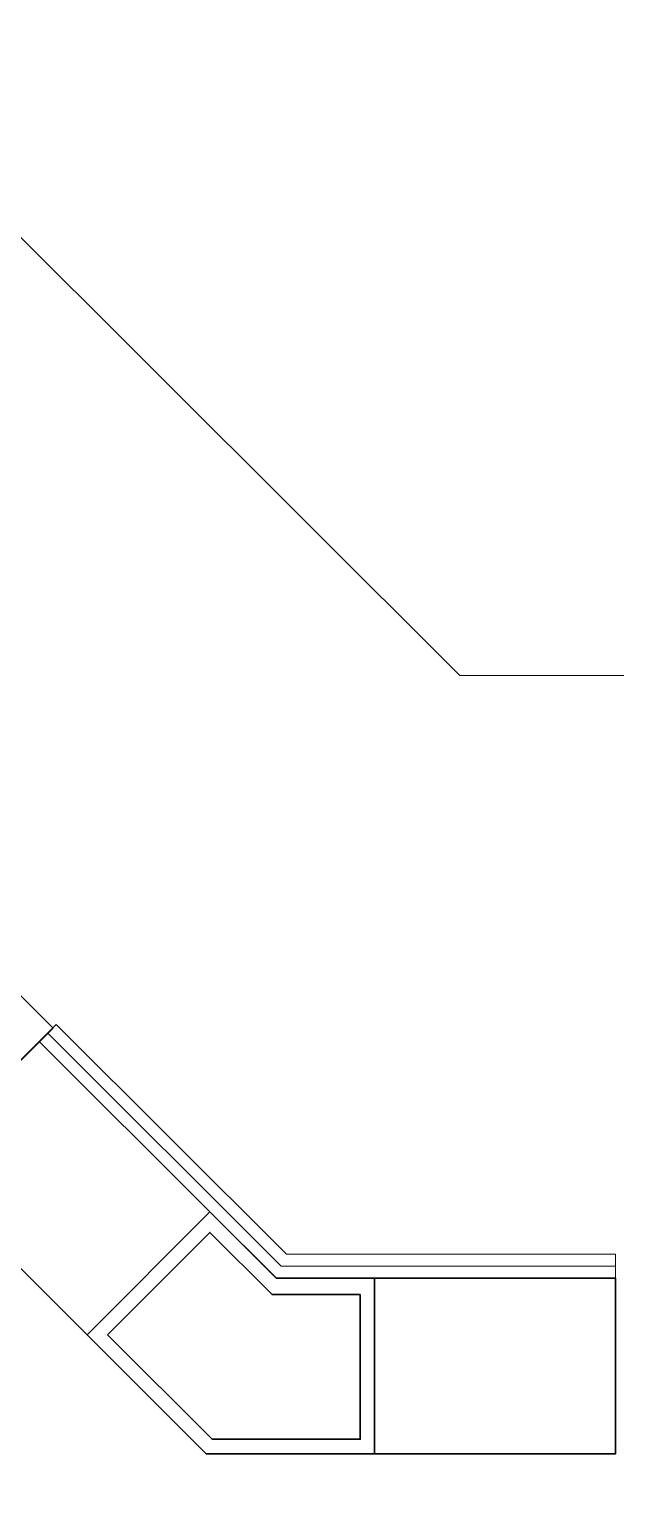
# Model space of a CAD drawing. Header units: centimetres. Extents: x 118932 to 154602, y -32682 to -23521.
# Drawn here: x 126502.5 to 126563.3, y -26981.9 to -26830.7 of the extents above; entities that cross this region are included whole.
import ezdxf

# ---------------------------------------------------------------- set-up
doc = ezdxf.new("R2010")
doc.units = ezdxf.units.CM
doc.header["$LTSCALE"] = 50
doc.header["$MEASUREMENT"] = 0
for name, color, linetype, lineweight, true_color in [('GEN_01_TA_Kolon', 7, 'Continuous', 35, 0xd05d28), ('GEN_02_TF_Islak Hacim', 7, 'Continuous', 5, 0x007cb0), ('GEN_05_ML_Alçıpan_giydirme', 7, 'Continuous', 18, 0x7ebab5), ('GEN_05_ML_Mermer', 7, 'Continuous', 9, 0x9d8692), ('GEN_06_GR_İnce', 7, 'Continuous', 13, 0xb0b0a9), ('KALACAK DUVARLAR', 7, 'Continuous', 30, 0x005387), ('ÖRÜLECEK DUVARLAR', 7, 'Continuous', 30, 0xfaca30)]:
    doc.layers.add(name, color=color, linetype=linetype, lineweight=lineweight, true_color=true_color)

# ---------------------------------------------------------------- blocks, each defined once
blk = doc.blocks.new('LEVEL -1_E BLOK_KOLON')
at = {"layer": 'GEN_01_TA_Kolon', "elevation": 0}
blk.add_lwpolyline([(52377.68, 10525.48), (52388.28, 10536.09), (52394.74, 10529.65), (52403.86, 10529.65), (52403.87, 10514.65), (52388.53, 10514.64)], close=True, dxfattribs=at)
blk = doc.blocks.new('KALACAK DUVARLAR LEVEL -1 E BLOK')
at = {"layer": 'KALACAK DUVARLAR', "flags": 128}
blk.add_lwpolyline([(-252.84, -0.19), (-235.39, -0.19), (-235.39, 18), (-245.57, 18), (-252.48, 24.89), (-265.19, 12.15)], close=True, dxfattribs=at)
blk = doc.blocks.new('LEVEL -1_ ALÇIPAN DUVARLAR')
at = {"layer": 'GEN_05_ML_Alçıpan_giydirme', "elevation": 0}
for points in [[(156.41, -504.47), (158.18, -502.7), (182.04, -526.52), (216.19, -526.52), (216.19, -529.02)], [(157.29, -503.59), (181.52, -527.77), (216.19, -527.77)]]:
    blk.add_lwpolyline(points, dxfattribs=at)
blk = doc.blocks.new('LEVEL -1_E BLOK TEFRİŞ')
at = {"layer": 'GEN_02_TF_Islak Hacim', "elevation": 0, "flags": 128}
blk.add_lwpolyline([(237.78, 535.84), (237.78, 68.84), (94.2, 68.84), (-33.65, 196.4)], dxfattribs=at)
blk = doc.blocks.new('altlık2')
at = {"layer": 'GEN_05_ML_Mermer'}
blk.add_lwpolyline([(2650, 198.2), (1000, 198.2), (1000, -21.8), (2650, -21.8)], close=True, dxfattribs=at)
blk = doc.blocks.new('P2_')
at = {"linetype": 'ByBlock', "rotation": 179.9999999999991}
blk.add_blockref('altlık2', (5535.4, 1474.4), dxfattribs=at)
blk = doc.blocks.new('DOGRAMA LEVEL -1 D BLOK')
at = {"linetype": 'ByBlock', "xscale": 0.1, "yscale": 0.1, "zscale": 0.1, "rotation": 135.0420862949213}
blk.add_blockref('P2_', (-1013.28, 27.2), dxfattribs=at)
blk = doc.blocks.new('ÖRÜLECEK DUVAR LEVEL -1 D BLOK')
at = {"layer": 'ÖRÜLECEK DUVARLAR', "elevation": 0}
for points in [[(-2002.95, -295.71), (-2020.64, -278.04), (-2007.92, -265.3), (-1990.23, -282.97)], [(-1973.14, -289.85), (-1948.14, -289.85), (-1948.14, -308.04), (-1973.14, -308.04)]]:
    blk.add_lwpolyline(points, close=True, dxfattribs=at)
blk = doc.blocks.new('zemin kat vaziyet')
at = {"layer": 'GEN_06_GR_İnce'}
blk.add_arc((1408.39, -1112.4), 614.02, 239.29598, 50.89008, dxfattribs=at)
blk = doc.blocks.new('LEVEL 1 ALCIPAN DUVAR')
at = {"layer": 'GEN_05_ML_Alçıpan_giydirme', "elevation": 0}
blk.add_lwpolyline([(-24192.71, -568.04), (-24185.81, -574.93), (-24175.62, -574.93)], dxfattribs=at)
blk.add_lwpolyline([(-24192.71, -568.04), (-24185.81, -574.93), (-24175.62, -574.93)], dxfattribs=at)

msp = doc.modelspace()

# ---------------------------------------------------------------- block references
for name, p in [('KALACAK DUVARLAR LEVEL -1 E BLOK', (126773.67, -26978.19, 0)), ('LEVEL -1_E BLOK_KOLON', (74132.92, -37491.52)), ('LEVEL -1_ ALÇIPAN DUVARLAR', (126347.09, -26431.17))]:
    msp.add_blockref(name, p)

# ---------------------------------------------------------------- next in the draw order: block references
msp.add_blockref('LEVEL -1_E BLOK TEFRİŞ', (126452.91, -26966.53))

# ---------------------------------------------------------------- next in the draw order: block references
for name, p in [('zemin kat vaziyet', (124490.45, -26263.8)), ('DOGRAMA LEVEL -1 D BLOK', (127812.57, -27075.02, 0)), ('ÖRÜLECEK DUVAR LEVEL -1 D BLOK', (128511.42, -26670.34))]:
    msp.add_blockref(name, p)
at = {"layer": 'KALACAK DUVARLAR'}
msp.add_blockref('LEVEL 1 ALCIPAN DUVAR', (150713.9, -26385.26), dxfattribs=at)

doc.saveas('drawing.dxf')
